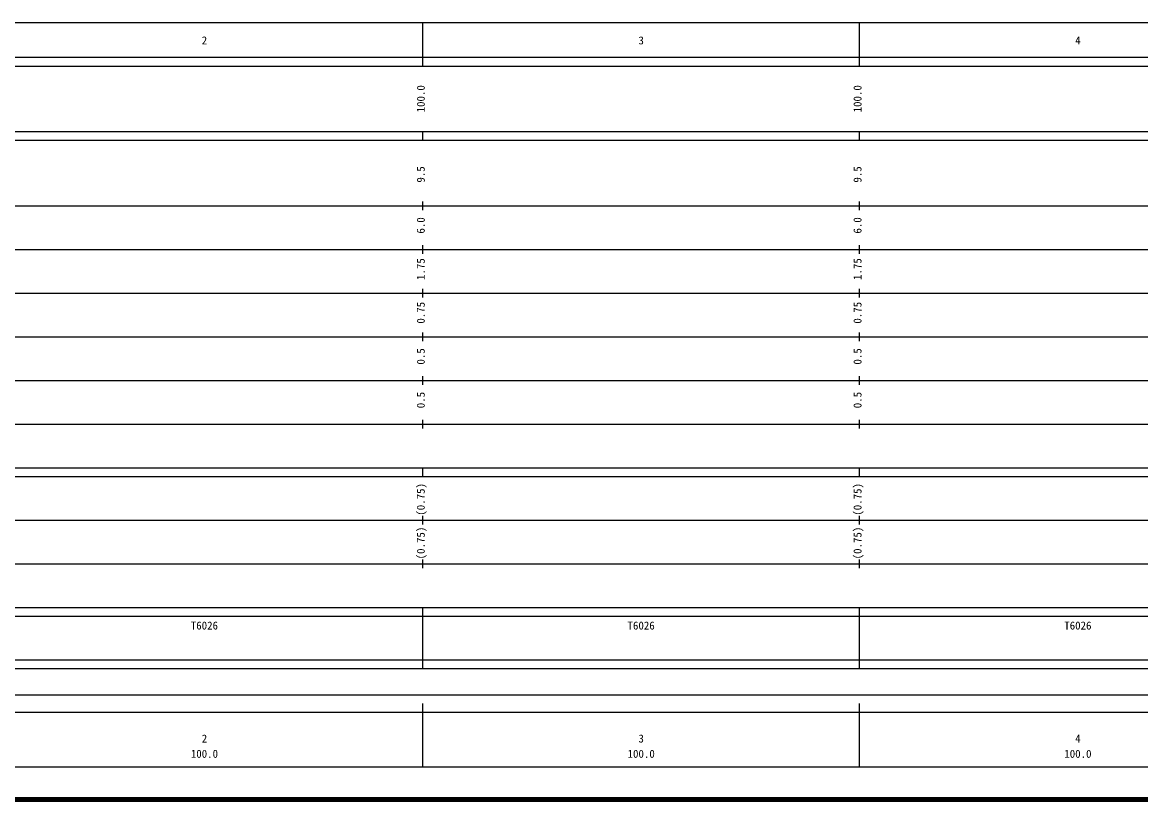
# Model space of a CAD drawing. Units: millimetres on the paper, enlarged 1000 times. Extents: x 40000 to 680000, y 20000 to 380000.
# Drawn here: x 176314 to 432361, y 20000 to 198000 of the extents above; entities that cross this region are included whole.
import ezdxf
from ezdxf.enums import TextEntityAlignment as Align

# ---------------------------------------------------------------- set-up
doc = ezdxf.new("R2010")
doc.units = ezdxf.units.MM
doc.header["$LTSCALE"] = 1000
doc.layers.add('M-TTL', color=2, linetype='Continuous', lineweight=140)
doc.layers.add('M-TTL-BAND', color=7, linetype='Continuous', lineweight=25)
doc.styles.add('ＭＳ ゴシック', font='')
doc.styles.get('ＭＳ ゴシック').set_extended_font_data('MS Gothic')

msp = doc.modelspace()

# ---------------------------------------------------------------- linework, layer by layer
at = {"layer": 'M-TTL'}
msp.add_line((40000, 20000), (680000, 20000), dxfattribs=at)
at = {"layer": 'M-TTL-BAND'}
for p, q in [((68000, 198000), (579000, 198000)), ((268000, 188000), (268000, 198000)), ((368000, 188000), (368000, 198000)), ((40000, 190000), (579000, 190000)), ((40000, 188000), (579000, 188000)), ((40000, 173000), (579000, 173000)), ((268000, 171000), (268000, 173000)), ((368000, 171000), (368000, 173000)), ((40000, 171000), (579000, 171000)), ((268000, 155000), (268000, 157000)), ((368000, 155000), (368000, 157000)), ((40000, 156000), (579000, 156000)), ((46000, 146000), (579000, 146000)), ((268000, 145000), (268000, 147000)), ((368000, 145000), (368000, 147000)), ((52000, 136000), (579000, 136000)), ((268000, 135000), (268000, 137000)), ((368000, 135000), (368000, 137000)), ((46000, 126000), (579000, 126000)), ((268000, 125000), (268000, 127000)), ((368000, 125000), (368000, 127000)), ((52000, 116000), (579000, 116000)), ((268000, 115000), (268000, 117000)), ((368000, 115000), (368000, 117000)), ((46000, 106000), (579000, 106000)), ((268000, 105000), (268000, 107000)), ((368000, 105000), (368000, 107000)), ((40000, 96000), (579000, 96000)), ((268000, 94000), (268000, 96000)), ((368000, 94000), (368000, 96000)), ((40000, 94000), (579000, 94000)), ((268000, 83000), (268000, 85000)), ((368000, 83000), (368000, 85000)), ((49000, 84000), (579000, 84000)), ((268000, 73000), (268000, 75000)), ((368000, 73000), (368000, 75000)), ((40000, 74000), (579000, 74000)), ((40000, 64000), (579000, 64000)), ((40000, 62000), (579000, 62000)), ((268000, 62000), (268000, 64000)), ((268000, 52000), (268000, 62000)), ((268000, 52000), (268000, 62000)), ((368000, 62000), (368000, 64000)), ((368000, 52000), (368000, 62000)), ((368000, 52000), (368000, 62000)), ((40000, 52000), (579000, 52000)), ((268000, 50000), (268000, 52000)), ((368000, 50000), (368000, 52000)), ((40000, 50000), (579000, 50000)), ((71000, 44000), (554500, 44000)), ((268000, 27500), (268000, 42000)), ((368000, 27500), (368000, 42000)), ((40000, 40000), (579000, 40000)), ((68000, 27500), (579000, 27500))]:
    msp.add_line(p, q, dxfattribs=at)

# ---------------------------------------------------------------- texts
at = {"layer": 'M-TTL-BAND', "style": 'ＭＳ ゴシック'}
for s, p in [('2', (218000, 192405)), ('3', (318000, 192405)), ('4', (418000, 192405)), ('2', (218000, 32523)), ('3', (318000, 32523)), ('4', (418000, 32523)), ('100.0', (218000, 29033)), ('100.0', (318000, 29033)), ('100.0', (418000, 29033))]:
    msp.add_text(s, height=1833, dxfattribs=at).set_placement(p, align=Align.BOTTOM_CENTER)
for s, p in [('100.0', (269000, 180500)), ('100.0', (369000, 180500)), ('9.5', (269000, 163174)), ('9.5', (369000, 163174)), ('6.0', (269000, 151500)), ('6.0', (369000, 151500)), ('1.75', (269000, 141500)), ('1.75', (369000, 141500)), ('0.75', (269000, 131500)), ('0.75', (369000, 131500)), ('0.5', (269000, 121500)), ('0.5', (369000, 121500)), ('0.5', (269000, 111500)), ('0.5', (369000, 111500)), ('(0.75)', (269000, 88764)), ('(0.75)', (369000, 88764)), ('(0.75)', (269000, 78764)), ('(0.75)', (369000, 78764))]:
    msp.add_text(s, height=1833, rotation=90, dxfattribs=at).set_placement(p, align=Align.BOTTOM_CENTER)
for p in [(214875, 58405), (314875, 58405), (414875, 58405)]:
    msp.add_text('T6026', height=1833, dxfattribs=at).set_placement(p, align=Align.BOTTOM_LEFT)

doc.saveas('drawing.dxf')
